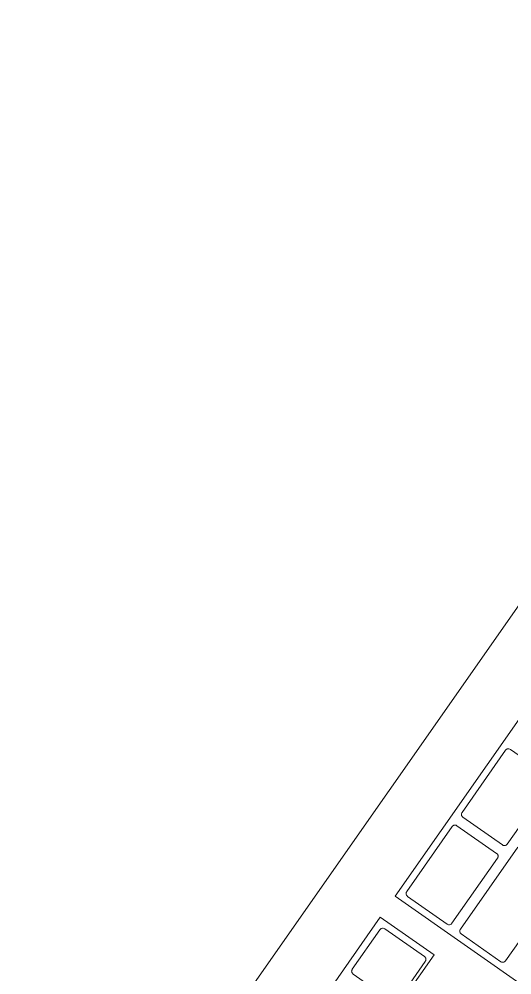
# Model space of a CAD drawing. Header units: inches. Extents: x 1 to 4637, y -664 to 702.
# Drawn here: x 2213.52 to 2219.14, y -259.06 to -248.15 of the extents above; entities that cross this region are included whole.
import ezdxf

# ---------------------------------------------------------------- set-up
doc = ezdxf.new("R2010")
doc.units = ezdxf.units.IN
doc.header["$MEASUREMENT"] = 0
doc.layers.add('I-FURN', color=30, linetype='Continuous', lineweight=9)

# ---------------------------------------------------------------- blocks, each defined once
blk = doc.blocks.new('Desk - Group 1 - No Side Chairs-V15-New Construction - Tel_Data_Elec Plan')
at = {"layer": 'I-FURN'}
for p, q in [((28.985, -12.511), (14.15, -2.123)), ((16.865, -4.938), (18.735, -6.247)), ((17.771, -6.389), (18.088, -5.937)), ((18.142, -5.927), (18.594, -6.243)), ((18.604, -6.298), (18.287, -6.75)), ((18.735, -6.247), (18.306, -6.86)), ((16.832, -9.48), (18.977, -6.417)), ((18.306, -6.86), (17.694, -6.431)), ((18.977, -6.417), (28.201, -12.875)), ((18.232, -6.76), (17.781, -6.444)), ((18.658, -7.01), (18.974, -6.558)), ((19.029, -6.548), (19.771, -7.068)), ((19.409, -7.584), (18.667, -7.065)), ((18.229, -7.623), (18.545, -7.171)), ((18.6, -7.161), (19.535, -7.816)), ((19.781, -7.122), (19.464, -7.575)), ((19.561, -7.642), (19.877, -7.19)), ((19.932, -7.18), (20.642, -7.677)), ((19.174, -8.332), (18.238, -7.678)), ((20.28, -8.194), (19.57, -7.697)), ((20.651, -7.732), (20.335, -8.184))]:
    blk.add_line(p, q, dxfattribs=at)
for points in [[(18.088, -5.937), (18.09, -5.933), (18.096, -5.927), (18.107, -5.922), (18.119, -5.919), (18.132, -5.921), (18.139, -5.925), (18.142, -5.927)], [(18.974, -6.558), (18.977, -6.554), (18.983, -6.548), (18.994, -6.543), (19.006, -6.54), (19.018, -6.542), (19.026, -6.546), (19.029, -6.548)], [(18.287, -6.75), (18.285, -6.754), (18.279, -6.76), (18.268, -6.766), (18.255, -6.768), (18.243, -6.766), (18.235, -6.762), (18.232, -6.76)], [(18.545, -7.171), (18.548, -7.167), (18.554, -7.161), (18.565, -7.155), (18.577, -7.153), (18.589, -7.155), (18.597, -7.159), (18.6, -7.161)], [(19.877, -7.19), (19.88, -7.187), (19.886, -7.181), (19.897, -7.175), (19.909, -7.173), (19.921, -7.174), (19.929, -7.178), (19.932, -7.18)], [(19.464, -7.575), (19.462, -7.578), (19.456, -7.584), (19.445, -7.59), (19.433, -7.592), (19.42, -7.59), (19.413, -7.587), (19.409, -7.584)]]:
    blk.add_open_spline(points, degree=3, dxfattribs=at)
for points in [[(18.594, -6.243), (18.597, -6.246), (18.603, -6.251), (18.61, -6.264), (18.612, -6.281), (18.607, -6.293), (18.604, -6.298)], [(18.667, -7.065), (18.664, -7.063), (18.658, -7.057), (18.651, -7.044), (18.65, -7.027), (18.654, -7.015), (18.658, -7.01)], [(19.771, -7.068), (19.774, -7.07), (19.78, -7.076), (19.787, -7.089), (19.789, -7.105), (19.784, -7.117), (19.781, -7.122)], [(18.238, -7.678), (18.235, -7.675), (18.229, -7.669), (18.222, -7.656), (18.221, -7.64), (18.225, -7.628), (18.229, -7.623)], [(19.57, -7.697), (19.567, -7.695), (19.561, -7.689), (19.554, -7.676), (19.553, -7.659), (19.557, -7.647), (19.561, -7.642)], [(20.642, -7.677), (20.645, -7.68), (20.651, -7.685), (20.658, -7.698), (20.66, -7.715), (20.655, -7.727), (20.651, -7.732)]]:
    blk.add_open_spline(points, degree=3, knots=[0, 0, 0, 0, 0.2, 0.4, 0.7, 1, 1, 1, 1], dxfattribs=at)

msp = doc.modelspace()

# ---------------------------------------------------------------- block references
at = {"layer": 'I-FURN', "rotation": 89.9999999999999}
msp.add_blockref('Desk - Group 1 - No Side Chairs-V15-New Construction - Tel_Data_Elec Plan', (2211.394, -277.14), dxfattribs=at)

doc.saveas('drawing.dxf')
